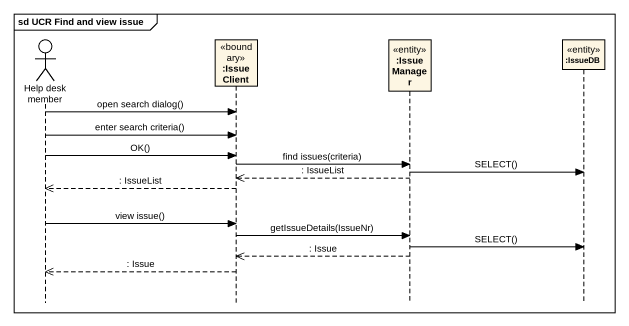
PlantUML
@startuml
mainframe sd UCR Find and view issue
hide footbox
actor "Help desk member" as Help_desk_member
participant ":IssueClient" as IssueClient <<boundary>>
participant ":IssueManager" as IssueManager <<entity>>
participant ":IssueDB" as IssueDB <<entity>>

Help_desk_member -> IssueClient : open search dialog()
Help_desk_member -> IssueClient : enter search criteria()
Help_desk_member -> IssueClient : OK()
IssueClient -> IssueManager : find issues(criteria)
IssueManager -> IssueDB : SELECT()
IssueManager -->> IssueClient : : IssueList
IssueClient -->> Help_desk_member : : IssueList
Help_desk_member -> IssueClient : view issue()
IssueClient -> IssueManager : getIssueDetails(IssueNr)
IssueManager -> IssueDB : SELECT()
IssueManager -->> IssueClient : : Issue
IssueClient -->> Help_desk_member : : Issue
@enduml
